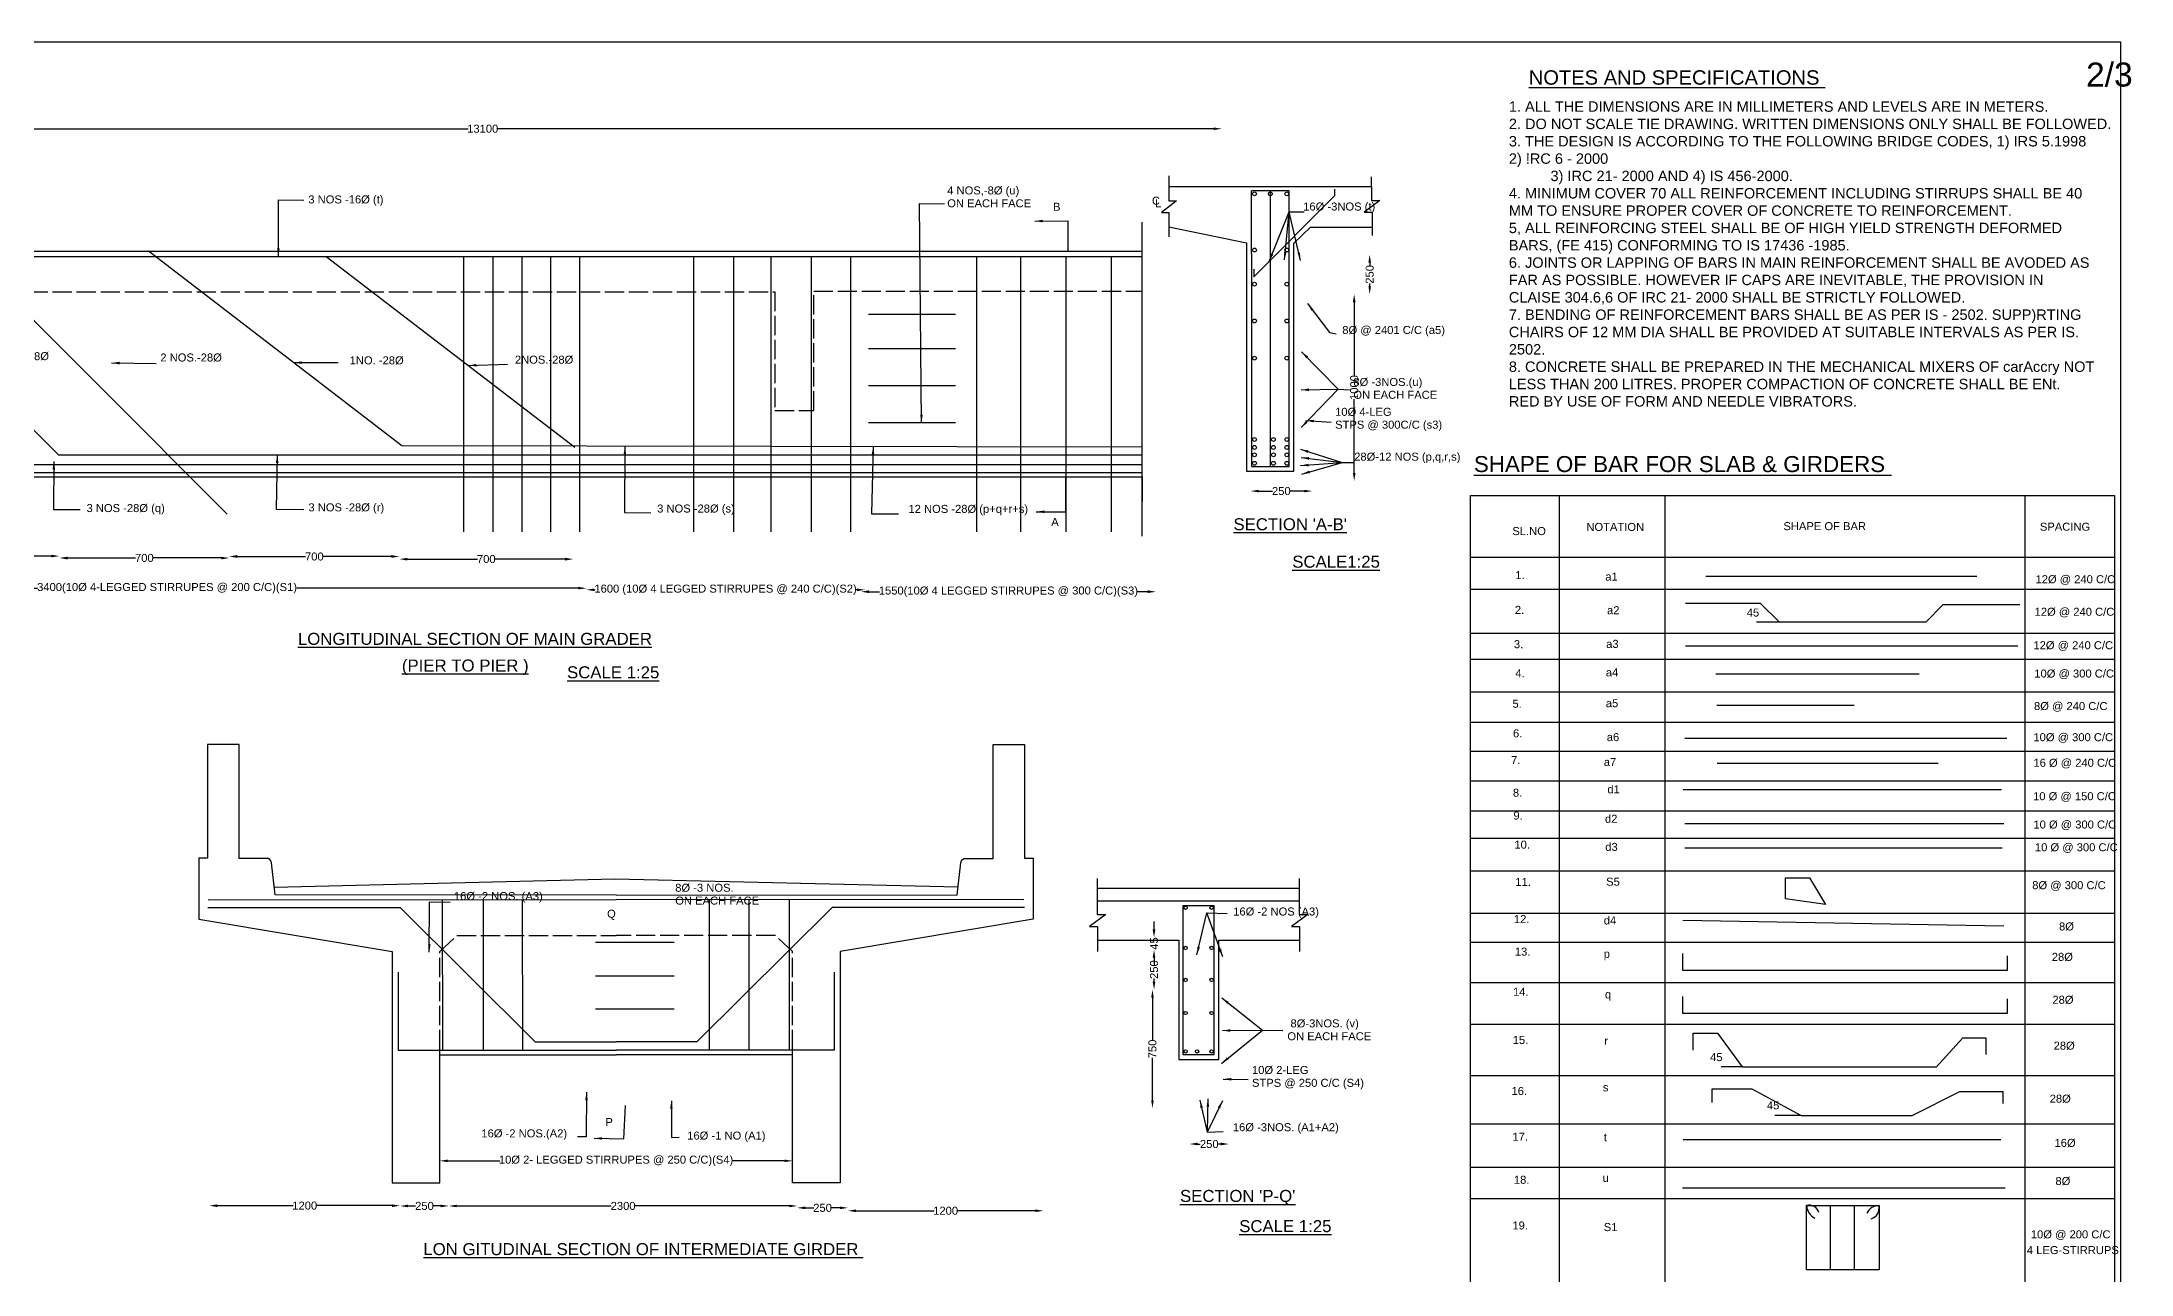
# Model space of a CAD drawing. Header units: millimetres. Extents: x -53221024 to -53199187, y 22125895 to 22139592.
# Drawn here: x -53212240 to -53199187, y 22131892 to 22139592 of the extents above; entities that cross this region are included whole.
import ezdxf

# ---------------------------------------------------------------- set-up
doc = ezdxf.new("R2010")
doc.units = ezdxf.units.MM
doc.header["$MEASUREMENT"] = 0
doc.linetypes.add('ACAD_ISO02W100', pattern=[15, 12, -3])
for name, color, linetype in [('DIMENSION', 7, 'Continuous'), ('DRAWING', 2, 'Continuous'), ('TEXT', 7, 'Continuous')]:
    doc.layers.add(name, color=color, linetype=linetype)
doc.styles.get("Standard").update_dxf_attribs({"font": 'arial.ttf', "height": 50})
doc.dimstyles.get("Standard").update_dxf_attribs({"dimtxt": 50, "dimasz": 50, "dimexe": 0.18, "dimexo": 0.0625, "dimgap": 0.09, "dimtad": 0, "dimdec": 0, "dimzin": 0, "dimdsep": 46, "dimtxsty": 'Standard', "dimcen": 0.09, "dimse1": 1, "dimse2": 1, "dimadec": 0, "dimazin": 0, "dimtfac": 1, "dimtdec": 0, "dimtofl": 0, "dimtmove": 0, "dimatfit": 3, "dimfxl": 1, "dimtolj": 1, "dimtzin": 0, "dimarcsym": 0})

# ---------------------------------------------------------------- blocks, each defined once
blk = doc.blocks.new('*D76')
at = {"layer": 'Defpoints', "color": 0, "transparency": 16777216}
for p in [(-53214103, 22139041), (-53204868, 22139049), (-53204868, 22139041)]:
    blk.add_point(p, dxfattribs=at)
at = {"layer": 'DIMENSION', "color": 0, "lineweight": -2, "transparency": 16777216}
for p, q in [((-53214053, 22139049), (-53209577, 22139049)), ((-53204918, 22139049), (-53209393, 22139049))]:
    blk.add_line(p, q, dxfattribs=at)
at = {"layer": 'DIMENSION', "color": 0, "transparency": 16777216}
for points in [[(-53214053, 22139057), (-53214053, 22139041), (-53214103, 22139049)], [(-53204918, 22139057), (-53204918, 22139041), (-53204868, 22139049)]]:
    blk.add_solid(points, dxfattribs=at)
at = {"layer": 'DIMENSION', "color": 0, "transparency": 16777216, "insert": (-53209485, 22139049), "char_height": 50, "attachment_point": 5}
blk.add_mtext('\\A1;13100', dxfattribs=at)
blk = doc.blocks.new('*D77')
at = {"layer": 'Defpoints', "color": 0, "transparency": 16777216}
for p in [(-53203944, 22138263), (-53203934, 22138263), (-53203934, 22138015)]:
    blk.add_point(p, dxfattribs=at)
at = {"layer": 'DIMENSION', "color": 0, "lineweight": -2, "transparency": 16777216}
for p, q in [((-53203944, 22138213), (-53203944, 22138194)), ((-53203944, 22138065), (-53203944, 22138083))]:
    blk.add_line(p, q, dxfattribs=at)
at = {"layer": 'DIMENSION', "color": 0, "transparency": 16777216}
for points in [[(-53203952, 22138213), (-53203936, 22138213), (-53203944, 22138263)], [(-53203952, 22138065), (-53203936, 22138065), (-53203944, 22138015)]]:
    blk.add_solid(points, dxfattribs=at)
at = {"layer": 'DIMENSION', "color": 0, "transparency": 16777216, "insert": (-53203944, 22138139), "char_height": 50, "attachment_point": 5, "rotation": 90}
blk.add_mtext('\\A1;250', dxfattribs=at)
blk = doc.blocks.new('*D78')
at = {"layer": 'Defpoints', "color": 0, "transparency": 16777216}
for p in [(-53203944, 22138015), (-53204041, 22136849), (-53203944, 22136849)]:
    blk.add_point(p, dxfattribs=at)
at = {"layer": 'DIMENSION', "color": 0, "lineweight": -2, "transparency": 16777216}
for p, q in [((-53204041, 22137965), (-53204041, 22137504)), ((-53204041, 22136899), (-53204041, 22137359))]:
    blk.add_line(p, q, dxfattribs=at)
at = {"layer": 'DIMENSION', "color": 0, "transparency": 16777216}
for points in [[(-53204049, 22137965), (-53204032, 22137965), (-53204041, 22138015)], [(-53204049, 22136899), (-53204032, 22136899), (-53204041, 22136849)]]:
    blk.add_solid(points, dxfattribs=at)
at = {"layer": 'DIMENSION', "color": 0, "transparency": 16777216, "insert": (-53204041, 22137432), "char_height": 50, "attachment_point": 5, "rotation": 90}
blk.add_mtext('\\A1;1000', dxfattribs=at)
blk = doc.blocks.new('*D79')
at = {"layer": 'Defpoints', "color": 0, "transparency": 16777216}
for p in [(-53204688, 22136785), (-53204688, 22136767), (-53204303, 22136767)]:
    blk.add_point(p, dxfattribs=at)
at = {"layer": 'DIMENSION', "color": 0, "lineweight": -2, "transparency": 16777216}
for p, q in [((-53204638, 22136785), (-53204551, 22136785)), ((-53204353, 22136785), (-53204440, 22136785))]:
    blk.add_line(p, q, dxfattribs=at)
at = {"layer": 'DIMENSION', "color": 0, "transparency": 16777216}
for points in [[(-53204638, 22136793), (-53204638, 22136777), (-53204688, 22136785)], [(-53204353, 22136793), (-53204353, 22136777), (-53204303, 22136785)]]:
    blk.add_solid(points, dxfattribs=at)
at = {"layer": 'DIMENSION', "color": 0, "transparency": 16777216, "insert": (-53204496, 22136785), "char_height": 50, "attachment_point": 5}
blk.add_mtext('\\A1;250', dxfattribs=at)
blk = doc.blocks.new('*D82')
at = {"layer": 'Defpoints', "color": 0, "transparency": 16777216}
for p in [(-53213633, 22136353), (-53212129, 22136379), (-53212129, 22136353)]:
    blk.add_point(p, dxfattribs=at)
at = {"layer": 'DIMENSION', "color": 0, "lineweight": -2, "transparency": 16777216}
for p, q in [((-53213583, 22136379), (-53212954, 22136379)), ((-53212179, 22136379), (-53212808, 22136379))]:
    blk.add_line(p, q, dxfattribs=at)
at = {"layer": 'DIMENSION', "color": 0, "transparency": 16777216}
for points in [[(-53213583, 22136387), (-53213583, 22136371), (-53213633, 22136379)], [(-53212179, 22136387), (-53212179, 22136371), (-53212129, 22136379)]]:
    blk.add_solid(points, dxfattribs=at)
at = {"layer": 'DIMENSION', "color": 0, "transparency": 16777216, "insert": (-53212881, 22136379), "char_height": 50, "attachment_point": 5}
blk.add_mtext('\\A1;1025', dxfattribs=at)
blk = doc.blocks.new('*D83')
at = {"layer": 'Defpoints', "color": 0, "transparency": 16777216}
for p in [(-53212129, 22136379), (-53211069, 22136379), (-53211069, 22136367)]:
    blk.add_point(p, dxfattribs=at)
at = {"layer": 'DIMENSION', "color": 0, "lineweight": -2, "transparency": 16777216}
for p, q in [((-53212079, 22136367), (-53211654, 22136367)), ((-53211119, 22136367), (-53211544, 22136367))]:
    blk.add_line(p, q, dxfattribs=at)
at = {"layer": 'DIMENSION', "color": 0, "transparency": 16777216}
for points in [[(-53212079, 22136375), (-53212079, 22136358), (-53212129, 22136367)], [(-53211119, 22136375), (-53211119, 22136358), (-53211069, 22136367)]]:
    blk.add_solid(points, dxfattribs=at)
at = {"layer": 'DIMENSION', "color": 0, "transparency": 16777216, "insert": (-53211599, 22136367), "char_height": 50, "attachment_point": 5}
blk.add_mtext('\\A1;700', dxfattribs=at)
blk = doc.blocks.new('*D84')
at = {"layer": 'Defpoints', "color": 0, "transparency": 16777216}
for p in [(-53211069, 22136367), (-53210005, 22136376), (-53210005, 22136367)]:
    blk.add_point(p, dxfattribs=at)
at = {"layer": 'DIMENSION', "color": 0, "lineweight": -2, "transparency": 16777216}
for p, q in [((-53211019, 22136376), (-53210592, 22136376)), ((-53210055, 22136376), (-53210482, 22136376))]:
    blk.add_line(p, q, dxfattribs=at)
at = {"layer": 'DIMENSION', "color": 0, "transparency": 16777216}
for points in [[(-53211019, 22136385), (-53211019, 22136368), (-53211069, 22136376)], [(-53210055, 22136385), (-53210055, 22136368), (-53210005, 22136376)]]:
    blk.add_solid(points, dxfattribs=at)
at = {"layer": 'DIMENSION', "color": 0, "transparency": 16777216, "insert": (-53210537, 22136376), "char_height": 50, "attachment_point": 5}
blk.add_mtext('\\A1;700', dxfattribs=at)
blk = doc.blocks.new('*D85')
at = {"layer": 'Defpoints', "color": 0, "transparency": 16777216}
for p in [(-53210005, 22136376), (-53208920, 22136376), (-53208920, 22136360)]:
    blk.add_point(p, dxfattribs=at)
at = {"layer": 'DIMENSION', "color": 0, "lineweight": -2, "transparency": 16777216}
for p, q in [((-53209955, 22136360), (-53209518, 22136360)), ((-53208970, 22136360), (-53209408, 22136360))]:
    blk.add_line(p, q, dxfattribs=at)
at = {"layer": 'DIMENSION', "color": 0, "transparency": 16777216}
for points in [[(-53209955, 22136368), (-53209955, 22136351), (-53210005, 22136360)], [(-53208970, 22136368), (-53208970, 22136351), (-53208920, 22136360)]]:
    blk.add_solid(points, dxfattribs=at)
at = {"layer": 'DIMENSION', "color": 0, "transparency": 16777216, "insert": (-53209463, 22136360), "char_height": 50, "attachment_point": 5}
blk.add_mtext('\\A1;700', dxfattribs=at)
blk = doc.blocks.new('*D86')
at = {"layer": 'Defpoints', "color": 0, "transparency": 16777216}
for p in [(-53207122, 22136156), (-53207122, 22136138), (-53205280, 22136138)]:
    blk.add_point(p, dxfattribs=at)
at = {"layer": 'DIMENSION', "color": 0, "lineweight": -2, "transparency": 16777216}
for p, q in [((-53207072, 22136156), (-53207006, 22136156)), ((-53205330, 22136156), (-53205396, 22136156))]:
    blk.add_line(p, q, dxfattribs=at)
at = {"layer": 'DIMENSION', "color": 0, "transparency": 16777216}
for points in [[(-53207072, 22136165), (-53207072, 22136148), (-53207122, 22136156)], [(-53205330, 22136165), (-53205330, 22136148), (-53205280, 22136156)]]:
    blk.add_solid(points, dxfattribs=at)
at = {"layer": 'DIMENSION', "color": 0, "transparency": 16777216, "insert": (-53206201, 22136156), "char_height": 50, "attachment_point": 5}
blk.add_mtext('\\A1;1550(10Ø 4 LEGGED STIRRUPES @ 300 C/C)(S3)', dxfattribs=at)
blk = doc.blocks.new('*D87')
at = {"layer": 'Defpoints', "color": 0, "transparency": 16777216}
for p in [(-53208838, 22136168), (-53208838, 22136160), (-53207097, 22136160)]:
    blk.add_point(p, dxfattribs=at)
at = {"layer": 'DIMENSION', "color": 0, "lineweight": -2, "transparency": 16777216}
for p, q in [((-53208788, 22136168), (-53208782, 22136168)), ((-53207147, 22136168), (-53207153, 22136168))]:
    blk.add_line(p, q, dxfattribs=at)
at = {"layer": 'DIMENSION', "color": 0, "transparency": 16777216}
for points in [[(-53208788, 22136176), (-53208788, 22136160), (-53208838, 22136168)], [(-53207147, 22136176), (-53207147, 22136160), (-53207097, 22136168)]]:
    blk.add_solid(points, dxfattribs=at)
at = {"layer": 'DIMENSION', "color": 0, "transparency": 16777216, "insert": (-53207968, 22136168), "char_height": 50, "attachment_point": 5}
blk.add_mtext('\\A1;1600 (10Ø 4 LEGGED STIRRUPES @ 240 C/C)(S2)', dxfattribs=at)
blk = doc.blocks.new('*D88')
at = {"layer": 'Defpoints', "color": 0, "transparency": 16777216}
for p in [(-53214075, 22136178), (-53214075, 22136168), (-53208838, 22136168)]:
    blk.add_point(p, dxfattribs=at)
at = {"layer": 'DIMENSION', "color": 0, "lineweight": -2, "transparency": 16777216}
for p, q in [((-53214025, 22136178), (-53212266, 22136178)), ((-53208888, 22136178), (-53210647, 22136178))]:
    blk.add_line(p, q, dxfattribs=at)
at = {"layer": 'DIMENSION', "color": 0, "transparency": 16777216}
for points in [[(-53214025, 22136187), (-53214025, 22136170), (-53214075, 22136178)], [(-53208888, 22136187), (-53208888, 22136170), (-53208838, 22136178)]]:
    blk.add_solid(points, dxfattribs=at)
at = {"layer": 'DIMENSION', "color": 0, "transparency": 16777216, "insert": (-53211457, 22136178), "char_height": 50, "attachment_point": 5}
blk.add_mtext('\\A1;3400(10Ø 4-LEGGED STIRRUPES @ 200 C/C)(S1)', dxfattribs=at)
blk = doc.blocks.new('*D89')
at = {"layer": 'Defpoints', "color": 0, "transparency": 16777216}
for p in [(-53205291, 22133996), (-53205288, 22133996), (-53205288, 22133919)]:
    blk.add_point(p, dxfattribs=at)
at = {"layer": 'DIMENSION', "color": 0, "lineweight": -2, "transparency": 16777216}
for p, q in [((-53205291, 22134046), (-53205291, 22134096)), ((-53205291, 22133869), (-53205291, 22133819))]:
    blk.add_line(p, q, dxfattribs=at)
at = {"layer": 'DIMENSION', "color": 0, "transparency": 16777216}
for points in [[(-53205300, 22134046), (-53205283, 22134046), (-53205291, 22133996)], [(-53205300, 22133869), (-53205283, 22133869), (-53205291, 22133919)]]:
    blk.add_solid(points, dxfattribs=at)
at = {"layer": 'DIMENSION', "color": 0, "transparency": 16777216, "insert": (-53205291, 22133958), "char_height": 50, "attachment_point": 5, "rotation": 90}
blk.add_mtext('\\A1;45', dxfattribs=at)
blk = doc.blocks.new('*D90')
at = {"layer": 'Defpoints', "color": 0, "transparency": 16777216}
for p in [(-53205291, 22133919), (-53205291, 22133670), (-53205291, 22133670)]:
    blk.add_point(p, dxfattribs=at)
at = {"layer": 'DIMENSION', "color": 0, "lineweight": -2, "transparency": 16777216}
for p, q in [((-53205291, 22133869), (-53205291, 22133850)), ((-53205291, 22133720), (-53205291, 22133739))]:
    blk.add_line(p, q, dxfattribs=at)
at = {"layer": 'DIMENSION', "color": 0, "transparency": 16777216}
for points in [[(-53205300, 22133869), (-53205283, 22133869), (-53205291, 22133919)], [(-53205300, 22133720), (-53205283, 22133720), (-53205291, 22133670)]]:
    blk.add_solid(points, dxfattribs=at)
at = {"layer": 'DIMENSION', "color": 0, "transparency": 16777216, "insert": (-53205291, 22133795), "char_height": 50, "attachment_point": 5, "rotation": 90}
blk.add_mtext('\\A1;250', dxfattribs=at)
blk = doc.blocks.new('*D91')
at = {"layer": 'Defpoints', "color": 0, "transparency": 16777216}
for p in [(-53205291, 22133670), (-53205301, 22132928), (-53205291, 22132928)]:
    blk.add_point(p, dxfattribs=at)
at = {"layer": 'DIMENSION', "color": 0, "lineweight": -2, "transparency": 16777216}
for p, q in [((-53205301, 22133620), (-53205301, 22133354)), ((-53205301, 22132978), (-53205301, 22133244))]:
    blk.add_line(p, q, dxfattribs=at)
at = {"layer": 'DIMENSION', "color": 0, "transparency": 16777216}
for points in [[(-53205309, 22133620), (-53205293, 22133620), (-53205301, 22133670)], [(-53205309, 22132978), (-53205293, 22132978), (-53205301, 22132928)]]:
    blk.add_solid(points, dxfattribs=at)
at = {"layer": 'DIMENSION', "color": 0, "transparency": 16777216, "insert": (-53205301, 22133299), "char_height": 50, "attachment_point": 5, "rotation": 90}
blk.add_mtext('\\A1;750', dxfattribs=at)
blk = doc.blocks.new('*D92')
at = {"layer": 'Defpoints', "color": 0, "transparency": 16777216}
for p in [(-53205069, 22132705), (-53205069, 22132674), (-53204824, 22132674)]:
    blk.add_point(p, dxfattribs=at)
at = {"layer": 'DIMENSION', "color": 0, "lineweight": -2, "transparency": 16777216}
for p, q in [((-53205019, 22132705), (-53205002, 22132705)), ((-53204874, 22132705), (-53204891, 22132705))]:
    blk.add_line(p, q, dxfattribs=at)
at = {"layer": 'DIMENSION', "color": 0, "transparency": 16777216}
for points in [[(-53205019, 22132714), (-53205019, 22132697), (-53205069, 22132705)], [(-53204874, 22132714), (-53204874, 22132697), (-53204824, 22132705)]]:
    blk.add_solid(points, dxfattribs=at)
at = {"layer": 'DIMENSION', "color": 0, "transparency": 16777216, "insert": (-53204946, 22132705), "char_height": 50, "attachment_point": 5}
blk.add_mtext('\\A1;250', dxfattribs=at)
blk = doc.blocks.new('*D93')
at = {"layer": 'Defpoints', "color": 0, "transparency": 16777216}
for p in [(-53207204, 22132300), (-53205982, 22132300), (-53205982, 22132288)]:
    blk.add_point(p, dxfattribs=at)
at = {"layer": 'DIMENSION', "color": 0, "lineweight": -2, "transparency": 16777216}
for p, q in [((-53207154, 22132288), (-53206665, 22132288)), ((-53206032, 22132288), (-53206520, 22132288))]:
    blk.add_line(p, q, dxfattribs=at)
at = {"layer": 'DIMENSION', "color": 0, "transparency": 16777216}
for points in [[(-53207154, 22132296), (-53207154, 22132280), (-53207204, 22132288)], [(-53206032, 22132296), (-53206032, 22132280), (-53205982, 22132288)]]:
    blk.add_solid(points, dxfattribs=at)
at = {"layer": 'DIMENSION', "color": 0, "transparency": 16777216, "insert": (-53206593, 22132288), "char_height": 50, "attachment_point": 5}
blk.add_mtext('\\A1;1200', dxfattribs=at)
blk = doc.blocks.new('*D94')
at = {"layer": 'Defpoints', "color": 0, "transparency": 16777216}
for p in [(-53207520, 22132306), (-53207520, 22132300), (-53207204, 22132300)]:
    blk.add_point(p, dxfattribs=at)
at = {"layer": 'DIMENSION', "color": 0, "lineweight": -2, "transparency": 16777216}
for p, q in [((-53207470, 22132306), (-53207417, 22132306)), ((-53207254, 22132306), (-53207306, 22132306))]:
    blk.add_line(p, q, dxfattribs=at)
at = {"layer": 'DIMENSION', "color": 0, "transparency": 16777216}
for points in [[(-53207470, 22132315), (-53207470, 22132298), (-53207520, 22132306)], [(-53207254, 22132315), (-53207254, 22132298), (-53207204, 22132306)]]:
    blk.add_solid(points, dxfattribs=at)
at = {"layer": 'DIMENSION', "color": 0, "transparency": 16777216, "insert": (-53207362, 22132306), "char_height": 50, "attachment_point": 5}
blk.add_mtext('\\A1;250', dxfattribs=at)
blk = doc.blocks.new('*D95')
at = {"layer": 'Defpoints', "color": 0, "transparency": 16777216}
for p in [(-53209697, 22132318), (-53209697, 22132306), (-53207520, 22132306)]:
    blk.add_point(p, dxfattribs=at)
at = {"layer": 'DIMENSION', "color": 0, "lineweight": -2, "transparency": 16777216}
for p, q in [((-53209647, 22132318), (-53208683, 22132318)), ((-53207570, 22132318), (-53208533, 22132318))]:
    blk.add_line(p, q, dxfattribs=at)
at = {"layer": 'DIMENSION', "color": 0, "transparency": 16777216}
for points in [[(-53209647, 22132326), (-53209647, 22132310), (-53209697, 22132318)], [(-53207570, 22132326), (-53207570, 22132310), (-53207520, 22132318)]]:
    blk.add_solid(points, dxfattribs=at)
at = {"layer": 'DIMENSION', "color": 0, "transparency": 16777216, "insert": (-53208608, 22132318), "char_height": 50, "attachment_point": 5}
blk.add_mtext('\\A1;2300', dxfattribs=at)
blk = doc.blocks.new('*D96')
at = {"layer": 'Defpoints', "color": 0, "transparency": 16777216}
for p in [(-53210002, 22132318), (-53210002, 22132318), (-53209697, 22132318)]:
    blk.add_point(p, dxfattribs=at)
at = {"layer": 'DIMENSION', "color": 0, "lineweight": -2, "transparency": 16777216}
for p, q in [((-53209952, 22132318), (-53209905, 22132318)), ((-53209747, 22132318), (-53209794, 22132318))]:
    blk.add_line(p, q, dxfattribs=at)
at = {"layer": 'DIMENSION', "color": 0, "transparency": 16777216}
for points in [[(-53209952, 22132326), (-53209952, 22132310), (-53210002, 22132318)], [(-53209747, 22132326), (-53209747, 22132310), (-53209697, 22132318)]]:
    blk.add_solid(points, dxfattribs=at)
at = {"layer": 'DIMENSION', "color": 0, "transparency": 16777216, "insert": (-53209849, 22132318), "char_height": 50, "attachment_point": 5}
blk.add_mtext('\\A1;250', dxfattribs=at)
blk = doc.blocks.new('*D97')
at = {"layer": 'Defpoints', "color": 0, "transparency": 16777216}
for p in [(-53211193, 22132320), (-53211193, 22132318), (-53210002, 22132318)]:
    blk.add_point(p, dxfattribs=at)
at = {"layer": 'DIMENSION', "color": 0, "lineweight": -2, "transparency": 16777216}
for p, q in [((-53211143, 22132320), (-53210670, 22132320)), ((-53210052, 22132320), (-53210525, 22132320))]:
    blk.add_line(p, q, dxfattribs=at)
at = {"layer": 'DIMENSION', "color": 0, "transparency": 16777216}
for points in [[(-53211143, 22132328), (-53211143, 22132311), (-53211193, 22132320)], [(-53210052, 22132328), (-53210052, 22132311), (-53210002, 22132320)]]:
    blk.add_solid(points, dxfattribs=at)
at = {"layer": 'DIMENSION', "color": 0, "transparency": 16777216, "insert": (-53210597, 22132320), "char_height": 50, "attachment_point": 5}
blk.add_mtext('\\A1;1200', dxfattribs=at)
blk = doc.blocks.new('*D98')
at = {"layer": 'Defpoints', "color": 0, "transparency": 16777216}
for p in [(-53209754, 22132604), (-53207549, 22132604), (-53207549, 22132600)]:
    blk.add_point(p, dxfattribs=at)
at = {"layer": 'DIMENSION', "color": 0, "lineweight": -2, "transparency": 16777216}
for p, q in [((-53209704, 22132600), (-53209379, 22132600)), ((-53207599, 22132600), (-53207924, 22132600))]:
    blk.add_line(p, q, dxfattribs=at)
at = {"layer": 'DIMENSION', "color": 0, "transparency": 16777216}
for points in [[(-53209704, 22132608), (-53209704, 22132592), (-53209754, 22132600)], [(-53207599, 22132608), (-53207599, 22132592), (-53207549, 22132600)]]:
    blk.add_solid(points, dxfattribs=at)
at = {"layer": 'DIMENSION', "color": 0, "transparency": 16777216, "insert": (-53208652, 22132600), "char_height": 50, "attachment_point": 5}
blk.add_mtext('\\A1;10Ø 2- LEGGED STIRRUPES @ 250 C/C)(S4)', dxfattribs=at)

msp = doc.modelspace()

# ---------------------------------------------------------------- linework, layer by layer
at = {"layer": 'DIMENSION', "color": 0}
for points in [[(-53199254.1, 22125895.2), (-53221024, 22125895.2), (-53221024, 22139592.4), (-53199254.1, 22139592.4)], [(-53203313.6, 22136756.8), (-53199289.9, 22136756.8), (-53199289.9, 22128977.8), (-53203313.6, 22128977.8)], [(-53201214.9, 22132320.2), (-53200760.9, 22132320.2), (-53200760.9, 22131919.6), (-53201214.9, 22131919.6)]]:
    msp.add_lwpolyline(points, close=True, dxfattribs=at)
for points in [[(-53202760.8, 22136756.8), (-53202760.8, 22128977.8)], [(-53202099.3, 22136756.8), (-53202099.3, 22128977.8)], [(-53199851, 22136756.8), (-53199851, 22128977.8)], [(-53203313.6, 22136372.4), (-53199289.9, 22136372.4)], [(-53203313.6, 22136171.4), (-53199289.9, 22136171.4)], [(-53201845, 22136253.3), (-53200150.3, 22136253.3)], [(-53201384.2, 22135966.9), (-53201501.6, 22136082.4), (-53201970.4, 22136082.4)], [(-53199882.4, 22136074.3), (-53200363.7, 22136074.3), (-53200470.1, 22135966.9), (-53201527.8, 22135966.9)], [(-53203313.6, 22135897.5), (-53199289.9, 22135897.5)], [(-53201970.5, 22135818.3), (-53199894.6, 22135818.3)], [(-53203313.6, 22135735), (-53199289.9, 22135735)], [(-53200511.5, 22135641.1), (-53201781.7, 22135641.1)], [(-53203313.6, 22135530.7), (-53199289.9, 22135530.7)], [(-53201775.1, 22135446.5), (-53200917.4, 22135446.5)], [(-53203313.6, 22135340.4), (-53199289.9, 22135340.4)], [(-53201975.3, 22135241.4), (-53199963.9, 22135241.4)], [(-53203313.6, 22135159.3), (-53199289.9, 22135159.3)], [(-53203313.6, 22134973.6), (-53199289.9, 22134973.6)], [(-53200393, 22135082.7), (-53201773.9, 22135082.7)], [(-53201984.8, 22134919.7), (-53199997.5, 22134919.7)], [(-53203313.6, 22134787.9), (-53199289.9, 22134787.9)], [(-53199983.1, 22134705.8), (-53201975.2, 22134705.8)], [(-53203313.6, 22134616.1), (-53199289.9, 22134616.1)], [(-53201975.2, 22134554.9), (-53199992.7, 22134554.9)], [(-53203313.6, 22134411.8), (-53199289.9, 22134411.8)], [(-53201346.4, 22134236.9), (-53201346.4, 22134368.9), (-53201196.9, 22134368.9), (-53201097.4, 22134201.8), (-53201346.4, 22134236.9)], [(-53203313.6, 22134147.2), (-53199289.9, 22134147.2)], [(-53201987.7, 22134103.6), (-53199982.9, 22134068.7)], [(-53203313.6, 22133966.1), (-53199289.9, 22133966.1)], [(-53199962, 22133881.3), (-53199962, 22133789.6), (-53201988.5, 22133789.6), (-53201988.5, 22133895.9)], [(-53203313.6, 22133713.4), (-53199289.9, 22133713.4)], [(-53199962, 22133612.5), (-53199962, 22133520.8), (-53201988.5, 22133520.8), (-53201988.5, 22133627.1)], [(-53203313.6, 22133453.6), (-53199289.9, 22133453.6)], [(-53201923.6, 22133290.8), (-53201923.6, 22133397.2), (-53201772.1, 22133397.2), (-53201616.4, 22133188.1), (-53200402.6, 22133188.1), (-53200238.6, 22133367.8), (-53200093.9, 22133367.8), (-53200093.9, 22133264.3)], [(-53203313.6, 22133133.2), (-53199289.9, 22133133.2)], [(-53201616.4, 22133188.1), (-53201747.6, 22133188.1)], [(-53201805.4, 22132963.5), (-53201805.4, 22133049.6), (-53201555.8, 22133049.6), (-53201248.8, 22132883.3), (-53200555.6, 22132883.3), (-53200258.2, 22133032.4), (-53199989, 22133032.4), (-53199989, 22132958.8)], [(-53201248.8, 22132883.3), (-53201413.4, 22132883.3)], [(-53203313.6, 22132831.5), (-53199289.9, 22132831.5)], [(-53201985.2, 22132732.3), (-53200001, 22132732.3)], [(-53203313.6, 22132559.9), (-53199289.9, 22132559.9)], [(-53203310.4, 22132364.9), (-53199286.7, 22132364.9)], [(-53199974.9, 22132430), (-53201989.1, 22132430)], [(-53201067.2, 22132320.2), (-53201067.2, 22131919.6)], [(-53200916.6, 22132320.2), (-53200916.6, 22131919.6)]]:
    msp.add_lwpolyline(points, dxfattribs=at)
for centre, radius, start, end in [((-53201197.9, 22132260.8), 61.8, 15.17696, 105.99168), ((-53201122.9, 22132325.7), 92.2, 183.43307, 244.13276), ((-53200762.7, 22132235.7), 84.5, 88.79981, 154.39962), ((-53200831.9, 22132306), 70.7, 286.70304, 11.56561)]:
    msp.add_arc(centre, radius, start, end, dxfattribs=at)
at = {"layer": 'DRAWING', "color": 0}
for points in [[(-53205199.4, 22138754.3), (-53205199.4, 22138598), (-53205150.6, 22138598), (-53205245.1, 22138526.4), (-53205198.6, 22138526.4), (-53205198.6, 22138374.2)], [(-53205199.4, 22138688.3), (-53203932.2, 22138688.3), (-53203932.2, 22138748.3)], [(-53213751.4, 22138623), (-53212134.3, 22137010.8), (-53205366.3, 22137010.8)], [(-53204447, 22138267), (-53204447, 22138660.2), (-53204682.8, 22138660.2)], [(-53204682.8, 22138267), (-53204682.8, 22138660.2)], [(-53204668.3, 22138170.8), (-53204668.3, 22138123.1), (-53204162.2, 22138631.1), (-53204162.2, 22138672.2)], [(-53204564.9, 22138660.2), (-53204564.9, 22136939.4)], [(-53203932.2, 22138688.3), (-53203932.2, 22138600.6), (-53203881.2, 22138600.6), (-53203979, 22138526.8), (-53203929, 22138526.8), (-53203929, 22138382.9)], [(-53205366.3, 22136502.7), (-53205366.3, 22138465)], [(-53205198.6, 22138435.7), (-53204712.9, 22138336.1), (-53204712.9, 22136909.3), (-53204416.8, 22136909.3), (-53204416.8, 22138335), (-53204314, 22138433.9), (-53203929, 22138433.9)], [(-53214074.4, 22136502.7), (-53214074.4, 22138284.8), (-53205366.3, 22138284.8)], [(-53214028.2, 22136529.8), (-53214028.2, 22138251.8), (-53205366.3, 22138251.8)], [(-53211080.7, 22136639.7), (-53212688.3, 22138251.8)], [(-53205366.3, 22137059.2), (-53209991, 22137068.6), (-53211572.3, 22138284.8)], [(-53210462.9, 22138251.8), (-53208908.7, 22137059.2)], [(-53209605.3, 22138251.8), (-53209605.3, 22136529.8)], [(-53209422.3, 22138251.8), (-53209422.3, 22136529.8)], [(-53209241.7, 22138251.8), (-53209241.7, 22136529.8)], [(-53209060.9, 22138251.8), (-53209060.9, 22136529.8)], [(-53208880.3, 22138251.8), (-53208880.3, 22136529.8)], [(-53208168.8, 22138251.8), (-53208168.8, 22136529.8)], [(-53207918.9, 22138251.8), (-53207918.9, 22136529.8)], [(-53207684.1, 22138251.8), (-53207684.1, 22136529.8)], [(-53207433.7, 22138251.8), (-53207433.7, 22136529.8)], [(-53207187, 22138251.8), (-53207187, 22136529.8)], [(-53206400.5, 22138251.8), (-53206400.5, 22136529.8)], [(-53206124.8, 22138251.8), (-53206124.8, 22136529.8)], [(-53205841.5, 22138251.8), (-53205841.5, 22136529.8)], [(-53205558.2, 22138251.8), (-53205558.2, 22136529.8)], [(-53204682.8, 22138267), (-53204682.8, 22136939.4), (-53204447, 22136939.4), (-53204447, 22138267)], [(-53207075.7, 22137890.3), (-53206531.4, 22137890.3)], [(-53213979.2, 22137719.2), (-53213979.2, 22136951.9), (-53205366.3, 22136951.9)], [(-53207075.7, 22137675.9), (-53206531.4, 22137675.9)], [(-53207075.7, 22137444.7), (-53206531.4, 22137444.7)], [(-53207075.7, 22137212.6), (-53206531.4, 22137212.6)], [(-53214122.3, 22136873.8), (-53205366.3, 22136873.8), (-53205366.3, 22136719.2)], [(-53214028.2, 22136900.9), (-53205366.3, 22136900.9)], [(-53211258.1, 22134491.6), (-53211258.1, 22134110.9), (-53210051.5, 22133908.7), (-53210051.5, 22132463), (-53209754, 22132463), (-53209754, 22133298)], [(-53206045.3, 22134491.6), (-53206045.3, 22134110.9), (-53207251.9, 22133908.7), (-53207251.9, 22132463), (-53207549.4, 22132463), (-53207549.4, 22133298)], [(-53210788, 22134310.2), (-53208657.8, 22134362.7), (-53206515.2, 22134311.8)], [(-53205646.8, 22134364.3), (-53205646.8, 22134138.7), (-53205592.6, 22134138.7), (-53205694.2, 22134063.9), (-53205644.2, 22134063.9), (-53205644.2, 22133908.9)], [(-53204384, 22134364.3), (-53204384, 22134138.7), (-53204329.8, 22134138.7), (-53204431.4, 22134063.9), (-53204381.4, 22134063.9), (-53204381.4, 22133908.9)], [(-53211202.5, 22134182.2), (-53210000.6, 22134182.2), (-53209156.4, 22133342.7), (-53208651.7, 22133342.7)], [(-53211199.9, 22134230.8), (-53208651.7, 22134233.2)], [(-53209734.7, 22133292.4), (-53209735.6, 22134232.2)], [(-53209481.6, 22134232.4), (-53209481.6, 22133292.4)], [(-53209234.9, 22133292.4), (-53209235.8, 22134232.6)], [(-53206103.6, 22134230.8), (-53208651.7, 22134233.2)], [(-53206101, 22134182.2), (-53207302.9, 22134182.2), (-53208147, 22133342.7), (-53208651.7, 22133342.7)], [(-53208068.5, 22133292.4), (-53208067.6, 22134232.6)], [(-53207821.8, 22134232.4), (-53207821.8, 22133292.4)], [(-53207568.8, 22133292.4), (-53207567.9, 22134232.2)], [(-53205646.8, 22134302.9), (-53204384, 22134302.9)], [(-53205646.8, 22134225), (-53204384, 22134225)], [(-53205109.8, 22133263.1), (-53205109.8, 22134194.6), (-53204917.6, 22134194.6), (-53204917.6, 22133263.1), (-53205109.8, 22133263.1)], [(-53208779.8, 22133965.4), (-53208289.9, 22133965.4)], [(-53205644.2, 22133978.7), (-53205136.8, 22133978.7)], [(-53205136.8, 22133978.7), (-53205136.8, 22133233.9), (-53204887, 22133233.9), (-53204887, 22133978.7)], [(-53204887, 22133978.7), (-53204381.4, 22133978.7)], [(-53210013.9, 22133778), (-53210013.9, 22133292.4), (-53208651.7, 22133292.4)], [(-53208779.8, 22133756.9), (-53208289.9, 22133756.9)], [(-53207289.5, 22133778), (-53207289.5, 22133292.4), (-53208651.7, 22133292.4)], [(-53208779.8, 22133550), (-53208289.9, 22133550)], [(-53209754, 22133263), (-53208651.7, 22133263)], [(-53207549.4, 22133263), (-53208651.7, 22133263)]]:
    msp.add_lwpolyline(points, dxfattribs=at)
at = {"layer": 'DRAWING', "color": 0, "linetype": 'ACAD_ISO02W100', "ltscale": 10}
for points in [[(-53214403.7, 22138031.9), (-53213775.9, 22138031.9), (-53213775.9, 22137273.9), (-53213521.8, 22137273.9), (-53213521.8, 22138030), (-53207659.2, 22138030), (-53207659.2, 22137288.6), (-53207417.5, 22137288.6), (-53207417.5, 22138033.3), (-53205366.3, 22138033.3)], [(-53209754, 22133298), (-53209754, 22133908.1), (-53209646.5, 22134007), (-53208651.7, 22134007)], [(-53207549.4, 22133298), (-53207549.4, 22133908.1), (-53207656.9, 22134007), (-53208651.7, 22134007)]]:
    msp.add_lwpolyline(points, dxfattribs=at)
at = {"layer": 'DRAWING', "color": 0}
for points in [[(-53208651.7, 22134259.3), (-53210782.6, 22134261.3), (-53210805.1, 22134462.5, 0.389542), (-53210836.7, 22134490), (-53211007.3, 22134490), (-53211007.3, 22135201.3), (-53211203.8, 22135201.3), (-53211203.8, 22134491.3), (-53211258.1, 22134491.3)], [(-53208651.7, 22134259.3), (-53206520.9, 22134261.3), (-53206498.3, 22134462.5, -0.389542), (-53206466.7, 22134490), (-53206296.1, 22134490), (-53206296.1, 22135201.3), (-53206099.7, 22135201.3), (-53206099.7, 22134491.3), (-53206045.3, 22134491.3)]]:
    msp.add_lwpolyline(points, format="xyb", dxfattribs=at)
for centre, radius in [((-53204663.9, 22138642.2), 12), ((-53204564.9, 22138642.2), 12), ((-53204461.4, 22138642.2), 12), ((-53204663.9, 22138291), 12), ((-53204461.4, 22138291), 12), ((-53204663.9, 22138078.1), 12), ((-53204461.4, 22138078.1), 12), ((-53204663.9, 22137847.9), 12), ((-53204461.4, 22137847.9), 12), ((-53204663.9, 22137615.7), 12), ((-53204461.4, 22137615.7), 12), ((-53204663.9, 22137106.9), 12), ((-53204663.9, 22137057.7), 12), ((-53204545.3, 22137106.9), 12), ((-53204545.3, 22137057.7), 12), ((-53204461.4, 22137106.9), 12), ((-53204461.4, 22137057.7), 12), ((-53204663.9, 22137011.1), 12), ((-53204663.9, 22136958.8), 12), ((-53204545.3, 22137011.1), 12), ((-53204545.3, 22136958.8), 12), ((-53204461.4, 22137011.1), 12), ((-53204461.4, 22136958.8), 12), ((-53205094.3, 22134181.4), 10.3), ((-53204931.8, 22134181.4), 10.3), ((-53205094.3, 22133930.3), 10.3), ((-53204931.8, 22133930.3), 10.3), ((-53205094.3, 22133730.9), 10.3), ((-53204931.8, 22133730.9), 10.3), ((-53205094.3, 22133523.8), 10.3), ((-53204931.8, 22133523.8), 10.3), ((-53205094.3, 22133284), 10.3), ((-53205022.6, 22133284), 10.3), ((-53204931.8, 22133284), 10.3)]:
    msp.add_circle(centre, radius, dxfattribs=at)

# ---------------------------------------------------------------- texts
at = {"layer": 'DIMENSION', "color": 0}
for s, height, p in [('2/3', 150, (-53199468.6, 22139312.8)), ('%%USHAPE OF BAR FOR SLAB & GIRDERS ', 100, (-53203293, 22136903.8)), ('SL.NO ', 50, (-53203052.7, 22136510)), ('NOTATION ', 50, (-53202590.3, 22136536)), ('SHAPE OF BAR ', 50, (-53201359.3, 22136540.8)), ('SPACING ', 50, (-53199757.1, 22136537.3)), ('1.', 50, (-53203034, 22136235.3)), ('a1', 50, (-53202472.2, 22136225.6)), ('12Ø @ 240 C/C ', 50, (-53199784.4, 22136209.2)), ('2.', 50, (-53203037, 22136017.8)), ('a2', 50, (-53202461, 22136015.5)), ('45', 50, (-53201588.2, 22136000.9)), ('12Ø @ 240 C/C ', 50, (-53199790, 22136006)), ('3.', 50, (-53203043, 22135803.3)), ('a3', 50, (-53202466.6, 22135805.4)), ('12Ø @ 240 C/C ', 50, (-53199797.5, 22135796.7)), ('4.', 50, (-53203034, 22135621.5)), ('a4', 50, (-53202468.5, 22135627.1)), ('10Ø @ 300 C/C', 50, (-53199791.9, 22135619.9)), ('a5', 50, (-53202468.5, 22135434.7)), ('5.', 50, (-53203051.9, 22135430.8)), ('8Ø @ 240 C/C', 50, (-53199793.8, 22135416.7)), ('6.', 50, (-53203048.9, 22135246.1)), ('a6', 50, (-53202462.9, 22135222.7)), ('10Ø @ 300 C/C ', 50, (-53199797.5, 22135222.1)), ('7.', 50, (-53203060.8, 22135079.2)), ('a7', 50, (-53202481.6, 22135067)), ('16 Ø @ 240 C/C ', 50, (-53199797.5, 22135062.2)), ('8.', 50, (-53203049, 22134875.5)), ('d1', 50, (-53202459.1, 22134896.3)), ('10 Ø @ 150 C/C', 50, (-53199799.4, 22134853.4)), ('9.', 50, (-53203046, 22134732.5)), ('d2', 50, (-53202474.1, 22134712.5)), ('10 Ø @ 300 C/C', 50, (-53199797.5, 22134676.5)), ('10.', 50, (-53203040, 22134550.7)), ('d3', 50, (-53202472.3, 22134536.8)), ('10 Ø @ 300 C/C', 50, (-53199788.1, 22134534.4)), ('11.', 50, (-53203034.1, 22134318.3)), ('S5', 50, (-53202466.7, 22134319.2)), ('8Ø @ 300 C/C ', 50, (-53199805, 22134297.4)), ('12.', 50, (-53203042.8, 22134085.9)), ('d4', 50, (-53202481.7, 22134077.1)), ('8Ø', 50, (-53199637.5, 22134039.6)), ('13.', 50, (-53203037.2, 22133882.2)), ('p', 50, (-53202481.7, 22133868.3)), ('28Ø', 50, (-53199682.6, 22133849.6)), ('14.', 50, (-53203048.5, 22133631.2)), ('q', 50, (-53202474.2, 22133615)), ('28Ø', 50, (-53199678.9, 22133581.4)), ('15.', 50, (-53203050.4, 22133330.4)), ('r', 50, (-53202478, 22133325)), ('45', 50, (-53201817.2, 22133223.1)), ('28Ø', 50, (-53199671.3, 22133294.8)), ('16.', 50, (-53203057.9, 22133011.5)), ('s', 50, (-53202487.4, 22133034.2)), ('28Ø', 50, (-53199695.8, 22132963.7)), ('45', 50, (-53201462.4, 22132921.7)), ('17.', 50, (-53203052.3, 22132725.6)), ('t', 50, (-53202481.7, 22132722.8)), ('16Ø', 50, (-53199665.6, 22132687.1)), ('18.', 50, (-53203043, 22132456.6)), ('u', 50, (-53202489.2, 22132468.7)), ('8Ø', 50, (-53199659.9, 22132448.8)), ('19.', 50, (-53203052.4, 22132171.4)), ('S1', 50, (-53202481.7, 22132161)), ('10Ø @ 200 C/C', 50, (-53199813.6, 22132115.7)), ('4 LEG-STIRRUPS', 50, (-53199838.2, 22132017.3))]:
    msp.add_text(s, height=height, dxfattribs=at).set_placement(p)
at = {"layer": 'DIMENSION', "color": 0, "insert": (-53203074.5, 22139220.2), "char_height": 65, "width": 3647.194, "attachment_point": 1}
msp.add_mtext('1. ALL THE DIMENSIONS ARE IN MILLIMETERS AND LEVELS ARE IN METERS. \\P2. DO NOT SCALE TIE DRAWING. WRITTEN DIMENSIONS ONLY SHALL BE FOLLOWED.\\P3. THE DESIGN IS ACCORDING TO THE FOLLOWING BRIDGE CODES, 1) IRS 5.1998 2) !RC 6 - 2000 \\P^I3) IRC 21- 2000 AND 4) IS 456-2000. \\P4. MINIMUM COVER 70 ALL REINFORCEMENT INCLUDING STIRRUPS SHALL BE 40 MM TO ENSURE PROPER COVER OF CONCRETE TO REINFORCEMENT. \\P5, ALL REINFORCING STEEL SHALL BE OF HIGH YIELD STRENGTH DEFORMED BARS, (FE 415) CONFORMING TO IS 17436 -1985. \\P6. JOINTS OR LAPPING OF BARS IN MAIN REINFORCEMENT SHALL BE AVODED AS FAR AS POSSIBLE. HOWEVER IF CAPS ARE INEVITABLE, THE PROVISION IN CLAISE 304.6,6 OF IRC 21- 2000 SHALL BE STRICTLY FOLLOWED. \\P7. BENDING OF REINFORCEMENT BARS SHALL BE AS PER IS - 2502. SUPP)RTING CHAIRS OF 12 MM DIA SHALL BE PROVIDED AT SUITABLE INTERVALS AS PER IS. 2502. \\P8. CONCRETE SHALL BE PREPARED IN THE MECHANICAL MIXERS OF carAccry NOT LESS THAN 200 LITRES. PROPER COMPACTION OF CONCRETE SHALL BE ENt. RED BY USE OF FORM AND NEEDLE VIBRATORS. ', dxfattribs=at)
at = {"layer": 'TEXT', "color": 0}
for s, height, p in [('%%UNOTES AND SPECIFICATIONS ', 90, (-53202950.2, 22139324.4)), ('3 NOS -16Ø (t)', 50, (-53210574.5, 22138582.4)), ('4 NOS,-8Ø (u)', 50, (-53206583.1, 22138638.6)), ('C', 50, (-53205304.4, 22138574.3)), ('ON EACH FACE', 50, (-53206583.1, 22138558.2)), ('B', 50, (-53205921.9, 22138536.5)), ('L', 50, (-53205283.9, 22138559)), ('16Ø -3NOS (t)', 50, (-53204359.4, 22138538)), ('8Ø @ 2401 C/C (a5)', 50, (-53204115.1, 22137766.6)), ('1NO. -28Ø', 50, (-53212532.5, 22137603.1)), ('2 NOS.-28Ø', 50, (-53211499, 22137594.7)), ('1NO. -28Ø', 50, (-53210316.3, 22137576.8)), ('2NOS.-28Ø', 50, (-53209284.1, 22137581.1)), ('8Ø -3NOS.(u) ', 50, (-53204045.9, 22137441.9)), ('ON EACH FACE', 50, (-53204045.9, 22137361.6)), ('STPS @ 300C/C (s3)', 50, (-53204159.9, 22137174.9)), ('10Ø 4-LEG ', 50, (-53204159.9, 22137255.2)), ('28Ø-12 NOS (p,q,r,s)', 50, (-53204040.7, 22136974.9)), ('3 NOS -28Ø (q)', 50, (-53211960.2, 22136653.8)), ('3 NOS -28Ø (r)', 50, (-53210573.9, 22136658.1)), ('3 NOS -28Ø (s)', 50, (-53208395.3, 22136650.9)), ('12 NOS -28Ø (p+q+r+s)', 50, (-53206825.4, 22136648.8)), ('A', 50, (-53205933.4, 22136567.4)), ("%%USECTION 'A-B'", 75, (-53204795.1, 22136540.2)), ('%%USCALE1:25', 75, (-53204427.5, 22136306.3)), ('%%ULONGITUDINAL SECTION OF MAIN GRADER', 75, (-53210639.5, 22135824.1)), ('%%U(PIER TO PIER )', 75, (-53209989.8, 22135657.6)), ('%%USCALE 1:25', 75, (-53208958.4, 22135615.2)), ('8Ø -3 NOS.', 50, (-53208282.4, 22134281.4)), ('16Ø -2 NOS. (A3)', 50, (-53209665, 22134229.1)), ('ON EACH FACE', 50, (-53208282.4, 22134201.1)), ('16Ø -2 NOS (A3)', 50, (-53204796.6, 22134132.9)), ('Q', 50, (-53208708, 22134119.2)), ('ON EACH FACE', 50, (-53204458.2, 22133353.5)), (' 8Ø-3NOS. (v) ', 50, (-53204458.2, 22133433.8)), ('10Ø 2-LEG ', 50, (-53204679.2, 22133142.8)), ('STPS @ 250 C/C (S4)', 50, (-53204679.2, 22133062.5)), ('16Ø -2 NOS.(A2)', 50, (-53209493.5, 22132746.6)), ('P', 50, (-53208718.6, 22132817.3)), ('16Ø -1 NO (A1)', 50, (-53208207.3, 22132732.7)), ('16Ø -3NOS. (A1+A2)', 50, (-53204798.8, 22132785.2)), ("%%USECTION 'P-Q'", 75, (-53205129, 22132343.1)), ('%%USCALE 1:25', 75, (-53204759.2, 22132154.5)), ('%%ULON GITUDINAL SECTION OF INTERMEDIATE GIRDER ', 75, (-53209855.9, 22132010.8))]:
    msp.add_text(s, height=height, dxfattribs=at).set_placement(p)

# ---------------------------------------------------------------- dimensions: what is measured, and where the dimension line sits
at = {"layer": 'DIMENSION', "color": 0}
for base, p1, p2, text, picture, middle in [((-53204867.6, 22139049.1), (-53214102.8, 22139040.8), (-53204867.6, 22139040.8), '13100', '*D76', (-53209485.2, 22139049.1)), ((-53204687.7, 22136785), (-53204303.4, 22136766.7), (-53204687.7, 22136766.7), '250', '*D79', (-53204495.5, 22136785)), ((-53214074.8, 22136178.5), (-53208838.2, 22136168), (-53214074.8, 22136168), '3400(10Ø 4-LEGGED STIRRUPES @ 200 C/C)(S1)', '*D88', (-53211456.5, 22136178.5)), ((-53212129.2, 22136378.9), (-53213632.8, 22136353.1), (-53212129.2, 22136353.1), '1025', '*D82', (-53212881, 22136378.9)), ((-53211068.8, 22136366.5), (-53212129.2, 22136378.9), (-53211068.8, 22136378.9), '700', '*D83', (-53211599, 22136366.5)), ((-53210005.5, 22136376.3), (-53211068.8, 22136366.5), (-53210005.5, 22136366.5), '700', '*D84', (-53210537.1, 22136376.3)), ((-53208838.2, 22136168), (-53207097.3, 22136160.4), (-53208838.2, 22136160.4), '1600 (10Ø 4 LEGGED STIRRUPES @ 240 C/C)(S2)', '*D87', (-53207967.8, 22136168)), ((-53207122.3, 22136156.2), (-53205279.6, 22136138.4), (-53207122.3, 22136138.4), '1550(10Ø 4 LEGGED STIRRUPES @ 300 C/C)(S3)', '*D86', (-53206201, 22136156.2)), ((-53208919.8, 22136359.6), (-53210005.5, 22136376.3), (-53208919.8, 22136376.3), '700', '*D85', (-53209462.6, 22136359.6)), ((-53207549.4, 22132599.9), (-53209754, 22132604.5), (-53207549.4, 22132604.5), '10Ø 2- LEGGED STIRRUPES @ 250 C/C)(S4)', '*D98', (-53208651.7, 22132599.9)), ((-53205069.1, 22132705.2), (-53204823.6, 22132673.9), (-53205069.1, 22132673.9), '250', '*D92', (-53204946.3, 22132705.2)), ((-53211192.6, 22132319.7), (-53210001.9, 22132318), (-53211192.6, 22132318), '1200', '*D97', (-53210597.3, 22132319.7)), ((-53210001.9, 22132318), (-53209697, 22132318), (-53210001.9, 22132318), '250', '*D96', (-53209849.5, 22132318)), ((-53209697, 22132318), (-53207519.5, 22132306.2), (-53209697, 22132306.2), '2300', '*D95', (-53208608.3, 22132318)), ((-53207519.5, 22132306.2), (-53207203.5, 22132299.9), (-53207519.5, 22132299.9), '250', '*D94', (-53207361.5, 22132306.2)), ((-53205981.7, 22132288), (-53207203.5, 22132299.9), (-53205981.7, 22132299.9), '1200', '*D93', (-53206592.6, 22132288))]:
    dim = msp.add_linear_dim(base=base, p1=p1, p2=p2, text=text, dimstyle='Standard', dxfattribs=at)
    dim.commit()
    dim.dimension.update_dxf_attribs({"geometry": picture, "text_midpoint": middle})
for base, p1, p2, text, picture, middle in [((-53203944, 22138263), (-53203933.7, 22138014.6), (-53203933.7, 22138263), '250', '*D77', (-53203944, 22138138.8)), ((-53204040.7, 22136848.9), (-53203944, 22138014.6), (-53203944, 22136848.9), '1000', '*D78', (-53204040.7, 22137431.7)), ((-53205291.2, 22133996), (-53205288.4, 22133919.4), (-53205288.4, 22133996), '45', '*D89', (-53205291.2, 22133957.7)), ((-53205291.2, 22133670.1), (-53205291.2, 22133919.4), (-53205291.2, 22133670.1), '250', '*D90', (-53205291.2, 22133794.7)), ((-53205301.1, 22132927.9), (-53205291.2, 22133670.1), (-53205291.2, 22132927.9), '750', '*D91', (-53205301.1, 22133299))]:
    dim = msp.add_linear_dim(base=base, p1=p1, p2=p2, angle=90, text=text, dimstyle='Standard', dxfattribs=at)
    dim.commit()
    dim.dimension.update_dxf_attribs({"geometry": picture, "text_midpoint": middle})

# ---------------------------------------------------------------- leaders
for points in [[(-53210761.8, 22138251.8), (-53210761.8, 22138605.7), (-53210601.7, 22138603.8)], [(-53206743.7, 22137212.6), (-53206756.6, 22138581), (-53206600.7, 22138580.4)], [(-53204572, 22138219.8), (-53204447, 22138530), (-53204353.7, 22138529.4)], [(-53204476.6, 22138229.3), (-53204447, 22138530)], [(-53204376.1, 22138226.1), (-53204447, 22138529.9)], [(-53206036.9, 22138471.6), (-53205829.4, 22138474.6), (-53205829.4, 22138284.8)], [(-53204331.7, 22137956.4), (-53204194.5, 22137775.7), (-53204152.9, 22137767.4)], [(-53211803.8, 22137585.5), (-53211525.8, 22137581.8)], [(-53210665.8, 22137587.6), (-53210388.4, 22137587.4)], [(-53209574, 22137569.7), (-53209331.2, 22137578.1)], [(-53204369.2, 22137655.4), (-53204140.9, 22137421.1)], [(-53204372.6, 22137181.4), (-53204140.9, 22137421.1), (-53204071.1, 22137418.4)], [(-53204372.3, 22137417.3), (-53204140.9, 22137421.1)], [(-53204343.4, 22137225.8), (-53204184.2, 22137215.3)], [(-53208596.7, 22137065.8), (-53208599, 22136651.7), (-53208433.9, 22136649.5)], [(-53207045.8, 22137062.6), (-53207055.5, 22136643.5), (-53206887.3, 22136641.9)], [(-53212163.9, 22136969.8), (-53212167.5, 22136669.3), (-53211999.7, 22136670.2)], [(-53210768.3, 22137010.8), (-53210775.4, 22136671.7), (-53210602.1, 22136669.5)], [(-53204375.6, 22137046.1), (-53204115.3, 22136964.3)], [(-53204375.6, 22136943.9), (-53204115.3, 22136964.3)], [(-53204372.9, 22136995), (-53204115.3, 22136964.3)], [(-53204368.2, 22136891), (-53204115.3, 22136964.3), (-53204040.7, 22136964.3)], [(-53206027, 22136655.8), (-53205841.5, 22136655.8), (-53205841.5, 22136873.8)], [(-53209818.7, 22133903.4), (-53209817.7, 22134219), (-53209689.3, 22134217)], [(-53205023.8, 22133887.3), (-53204961.9, 22134149.1), (-53204834.1, 22134146.3)], [(-53204862.2, 22133873.9), (-53204961.9, 22134149.1)], [(-53204868.6, 22133618.2), (-53204613, 22133417.4), (-53204486.4, 22133413.6)], [(-53204869.8, 22133208.5), (-53204613, 22133417.4)], [(-53204863.7, 22133413.6), (-53204613, 22133417.4)], [(-53208836.5, 22133028.7), (-53208838.2, 22132749.5), (-53208893.8, 22132749.5)], [(-53204858.7, 22133110.6), (-53204703.5, 22133108.1)], [(-53208789.7, 22132740.8), (-53208603.9, 22132737.4), (-53208593.5, 22132945.4)], [(-53208306.5, 22132975.1), (-53208306.5, 22132746.2), (-53208257.9, 22132747.9)], [(-53205004.5, 22132979.5), (-53204958.5, 22132780.2)], [(-53204954.1, 22132988.2), (-53204958.5, 22132780.2), (-53204858.8, 22132782.4)], [(-53204864.2, 22132975.1), (-53204958.5, 22132780.2)]]:
    msp.add_leader(points, dimstyle='Standard', override={"dimgap": 0.09, "dimtad": 0}, dxfattribs=at)

doc.saveas('drawing.dxf')
